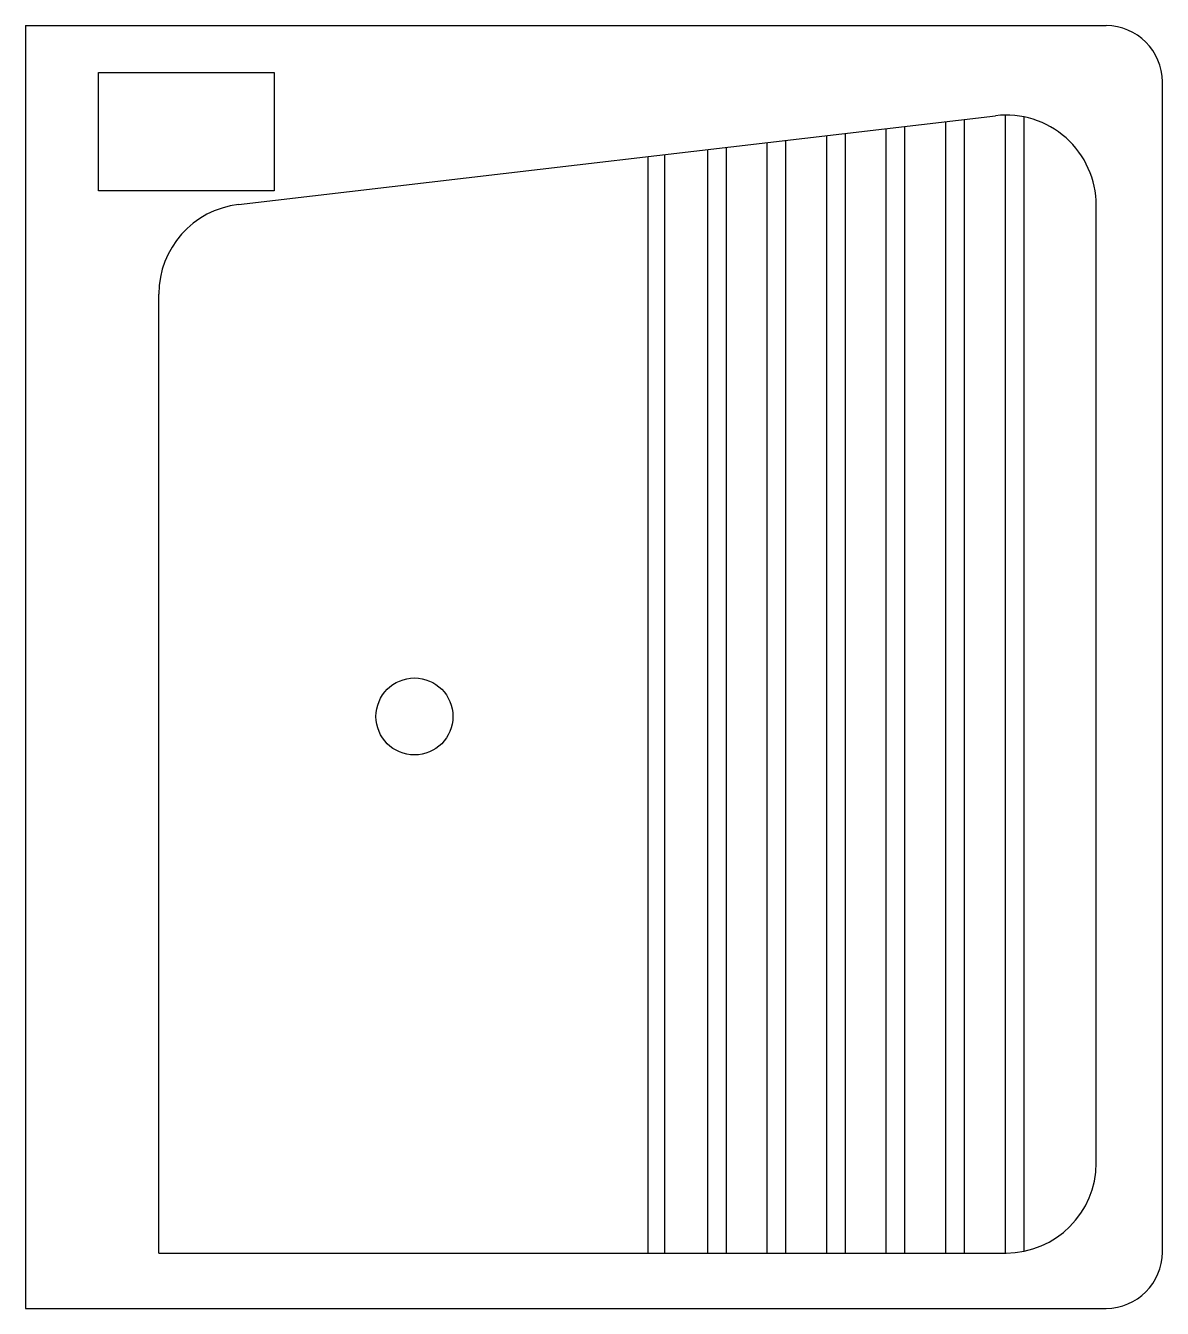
# Model space of a CAD drawing. Header units: millimetres. Extents: x 2243.624 to 2244.26, y 1589.312 to 1590.029.
import ezdxf

# ---------------------------------------------------------------- set-up
doc = ezdxf.new("R2010")
doc.units = ezdxf.units.MM

msp = doc.modelspace()

# ---------------------------------------------------------------- linework, layer by layer
for p, q in [((2243.62424, 1590.02891), (2243.62424, 1589.31171)), ((2243.62424, 1590.02891), (2244.22841, 1590.02891)), ((2244.25991, 1589.34321), (2244.25991, 1589.99741)), ((2243.74325, 1589.92891), (2244.16667, 1589.97855)), ((2244.13882, 1589.34265), (2244.13882, 1589.97529)), ((2244.14926, 1589.34265), (2244.14926, 1589.97651)), ((2244.17211, 1589.34265), (2244.17211, 1589.97889)), ((2244.18256, 1589.34366), (2244.18256, 1589.97789)), ((2244.07223, 1589.34265), (2244.07223, 1589.96748)), ((2244.08268, 1589.34265), (2244.08268, 1589.9687)), ((2244.10553, 1589.34265), (2244.10553, 1589.97138)), ((2244.11597, 1589.34265), (2244.11597, 1589.97261)), ((2244.00565, 1589.34265), (2244.00565, 1589.95967)), ((2244.01609, 1589.34265), (2244.01609, 1589.9609)), ((2244.03894, 1589.34265), (2244.03894, 1589.96358)), ((2244.04938, 1589.34265), (2244.04938, 1589.9648)), ((2243.97235, 1589.34265), (2243.97235, 1589.95577)), ((2243.98165, 1589.34265), (2243.98165, 1589.95686)), ((2244.22293, 1589.39305), (2244.22293, 1589.92849)), ((2243.69872, 1589.34265), (2243.69872, 1589.87885)), ((2243.69872, 1589.34265), (2244.17253, 1589.34265)), ((2243.62424, 1589.31171), (2244.22841, 1589.31171))]:
    msp.add_line(p, q)
msp.add_lwpolyline([(2243.76328, 1590.00265), (2243.76328, 1589.9365), (2243.6649, 1589.9365), (2243.6649, 1590.00265)], close=True)
msp.add_circle((2243.84168, 1589.64265), 0.02152)
for centre, radius, start, end in [((2244.22841, 1589.99741), 0.0315, 0, 90), ((2244.17253, 1589.92849), 0.0504, 0, 96.687), ((2243.74912, 1589.87885), 0.0504, 96.687, 180), ((2244.17253, 1589.39305), 0.0504, 270, 0), ((2244.22841, 1589.34321), 0.0315, 270, 0)]:
    msp.add_arc(centre, radius, start, end)

doc.saveas('drawing.dxf')
